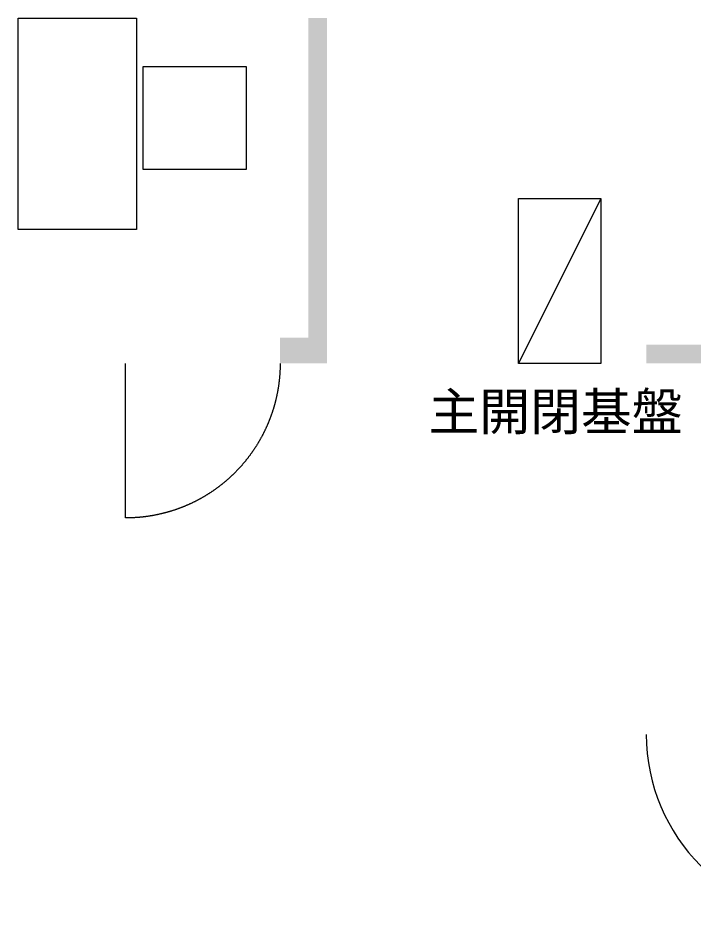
# Model space of a CAD drawing. Header units: millimetres. Extents: x -376000 to 292178, y -193032 to 188048.
# Drawn here: x -196974 to -193692, y -104081 to -99706 of the extents above; entities that cross this region are included whole.
import ezdxf

# ---------------------------------------------------------------- set-up
doc = ezdxf.new("R2010")
doc.units = ezdxf.units.MM
for name, color, linetype, lineweight in [('02_既存平面-内部建具・サッシ', 7, 'Continuous', 18), ('07_文字・記号', 7, 'Continuous', 9), ('_区分表-C_A：塗（壁）-2 (2D)', 7, 'Continuous', 5), ('_区分表-オーナー：塗（壁）-3 (2D)', 7, 'Continuous', 5), ('_区分表-リアルゲイト：塗（壁） (2D)', 7, 'Continuous', 5), ('一般', 7, 'Continuous', 5)]:
    doc.layers.add(name, color=color, linetype=linetype, lineweight=lineweight)
doc.layers.add('03_0.15', color=7, linetype='Continuous', lineweight=15, true_color=0x990099)
doc.layers.add('08_ハッチ・色', color=7, linetype='Continuous', lineweight=5, true_color=0x888888)
doc.styles.add('Yu Gothic UI Semilight', font='Yu Gothic UI Semilight.ttf')

# ---------------------------------------------------------------- blocks, each defined once
blk = doc.blocks.new('区分表-リアルゲイト：塗（壁） (2D)')
at = {"layer": '03_0.15', "flags": 128}
for points in [[(-196973.7, -99705.9), (-196398.7, -99705.9), (-196398.7, -100730.9), (-196973.7, -100730.9)], [(-195866.1, -99940.9), (-195866.1, -100440.9), (-196366.1, -100440.9), (-196366.1, -99940.9)]]:
    blk.add_lwpolyline(points, close=True, dxfattribs=at)
blk = doc.blocks.new('グループ-319')
at = {"layer": '03_0.15'}
blk.add_line((-193023.7, -104080.9), (-193023.7, -103180.9), dxfattribs=at)
blk.add_arc((-193023.7, -103180.9), 900, 180, 270, dxfattribs=at)
blk = doc.blocks.new('グループ-416')
at = {"layer": '03_0.15'}
blk.add_line((-196451.2, -102130.9), (-196451.2, -101380.9), dxfattribs=at)
blk.add_open_spline([(-195701.2, -101380.9), (-195701.2, -101417.8), (-195704.8, -101454.5), (-195708.4, -101491.1), (-195715.6, -101527.3), (-195722.8, -101563.4), (-195733.5, -101598.7), (-195744.2, -101633.9), (-195758.3, -101668), (-195772.4, -101702), (-195789.8, -101734.5), (-195807.2, -101767), (-195827.6, -101797.6), (-195848.1, -101828.3), (-195871.5, -101856.7), (-195894.8, -101885.2), (-195920.9, -101911.3), (-195946.9, -101937.3), (-195975.4, -101960.7), (-196003.9, -101984.1), (-196034.5, -102004.5), (-196065.2, -102025), (-196097.7, -102042.4), (-196130.2, -102059.8), (-196164.2, -102073.9), (-196198.2, -102088), (-196233.5, -102098.7), (-196268.8, -102109.3), (-196304.9, -102116.5), (-196341, -102123.7), (-196377.7, -102127.3), (-196414.4, -102130.9), (-196451.2, -102130.9)], degree=2, knots=[0, 0, 0, 0.0625, 0.0625, 0.125, 0.125, 0.1875, 0.1875, 0.25, 0.25, 0.3125, 0.3125, 0.375, 0.375, 0.4375, 0.4375, 0.5, 0.5, 0.5625, 0.5625, 0.625, 0.625, 0.6875, 0.6875, 0.75, 0.75, 0.8125, 0.8125, 0.875, 0.875, 0.9375, 0.9375, 1, 1, 1], dxfattribs=at)
blk = doc.blocks.new('区分表-C_A：塗（壁）-2 (2D)')
at = {"layer": '08_ハッチ・色', "color": 141}
for points in [[(-195473.7, -99705.9), (-195563.7, -99705.9), (-195473.7, -101380.9), (-195563.7, -101380.9)], [(-195701.2, -101255.9), (-195701.2, -101380.9), (-195563.7, -101255.9), (-195563.7, -101380.9)]]:
    blk.add_solid(points, dxfattribs=at)
at = {"layer": '02_既存平面-内部建具・サッシ', "color": 7, "transparency": 33554559}
for name in ['グループ-416', 'グループ-319']:
    blk.add_blockref(name, (0, 0), dxfattribs=at)
blk = doc.blocks.new('グループ-434')
at = {"layer": '03_0.15'}
blk.add_line((-193023.7, -104080.9), (-193023.7, -103180.9), dxfattribs=at)
blk.add_arc((-193023.7, -103180.9), 900, 180, 270, dxfattribs=at)
blk = doc.blocks.new('区分表-オーナー：塗（壁）-3 (2D)')
at = {"layer": '08_ハッチ・色', "color": 141}
blk.add_solid([(-191223.7, -101380.9), (-191223.7, -101290.9), (-193923.7, -101380.9), (-193923.7, -101290.9)], dxfattribs=at)
at = {"layer": '一般', "color": 1, "linetype": 'Continuous', "lineweight": 13, "true_color": 0xff0000}
blk.add_line((-194143.7, -100580.9), (-194543.7, -101380.9), dxfattribs=at)
at = {"layer": '一般', "color": 1, "linetype": 'Continuous', "lineweight": 13, "true_color": 0xff0000, "transparency": 33554687, "flags": 128}
blk.add_lwpolyline([(-194543.7, -100580.9), (-194143.7, -100580.9), (-194143.7, -101380.9), (-194543.7, -101380.9)], close=True, dxfattribs=at)
at = {"layer": '02_既存平面-内部建具・サッシ', "color": 7, "transparency": 33554559}
blk.add_blockref('グループ-434', (0, 0), dxfattribs=at)
at = {"layer": '07_文字・記号', "insert": (-194981.3, -101524.6), "char_height": 180.91, "attachment_point": 1, "line_spacing_factor": 1.007907, "style": 'Yu Gothic UI Semilight'}
blk.add_mtext('主開閉基盤', dxfattribs=at)

msp = doc.modelspace()

# ---------------------------------------------------------------- block references
at = {"layer": '_区分表-C_A：塗（壁）-2 (2D)'}
msp.add_blockref('区分表-C_A：塗（壁）-2 (2D)', (0, 0), dxfattribs=at)
at = {"layer": '_区分表-オーナー：塗（壁）-3 (2D)'}
msp.add_blockref('区分表-オーナー：塗（壁）-3 (2D)', (0, 0), dxfattribs=at)
at = {"layer": '_区分表-リアルゲイト：塗（壁） (2D)'}
msp.add_blockref('区分表-リアルゲイト：塗（壁） (2D)', (0, 0), dxfattribs=at)

doc.saveas('drawing.dxf')
